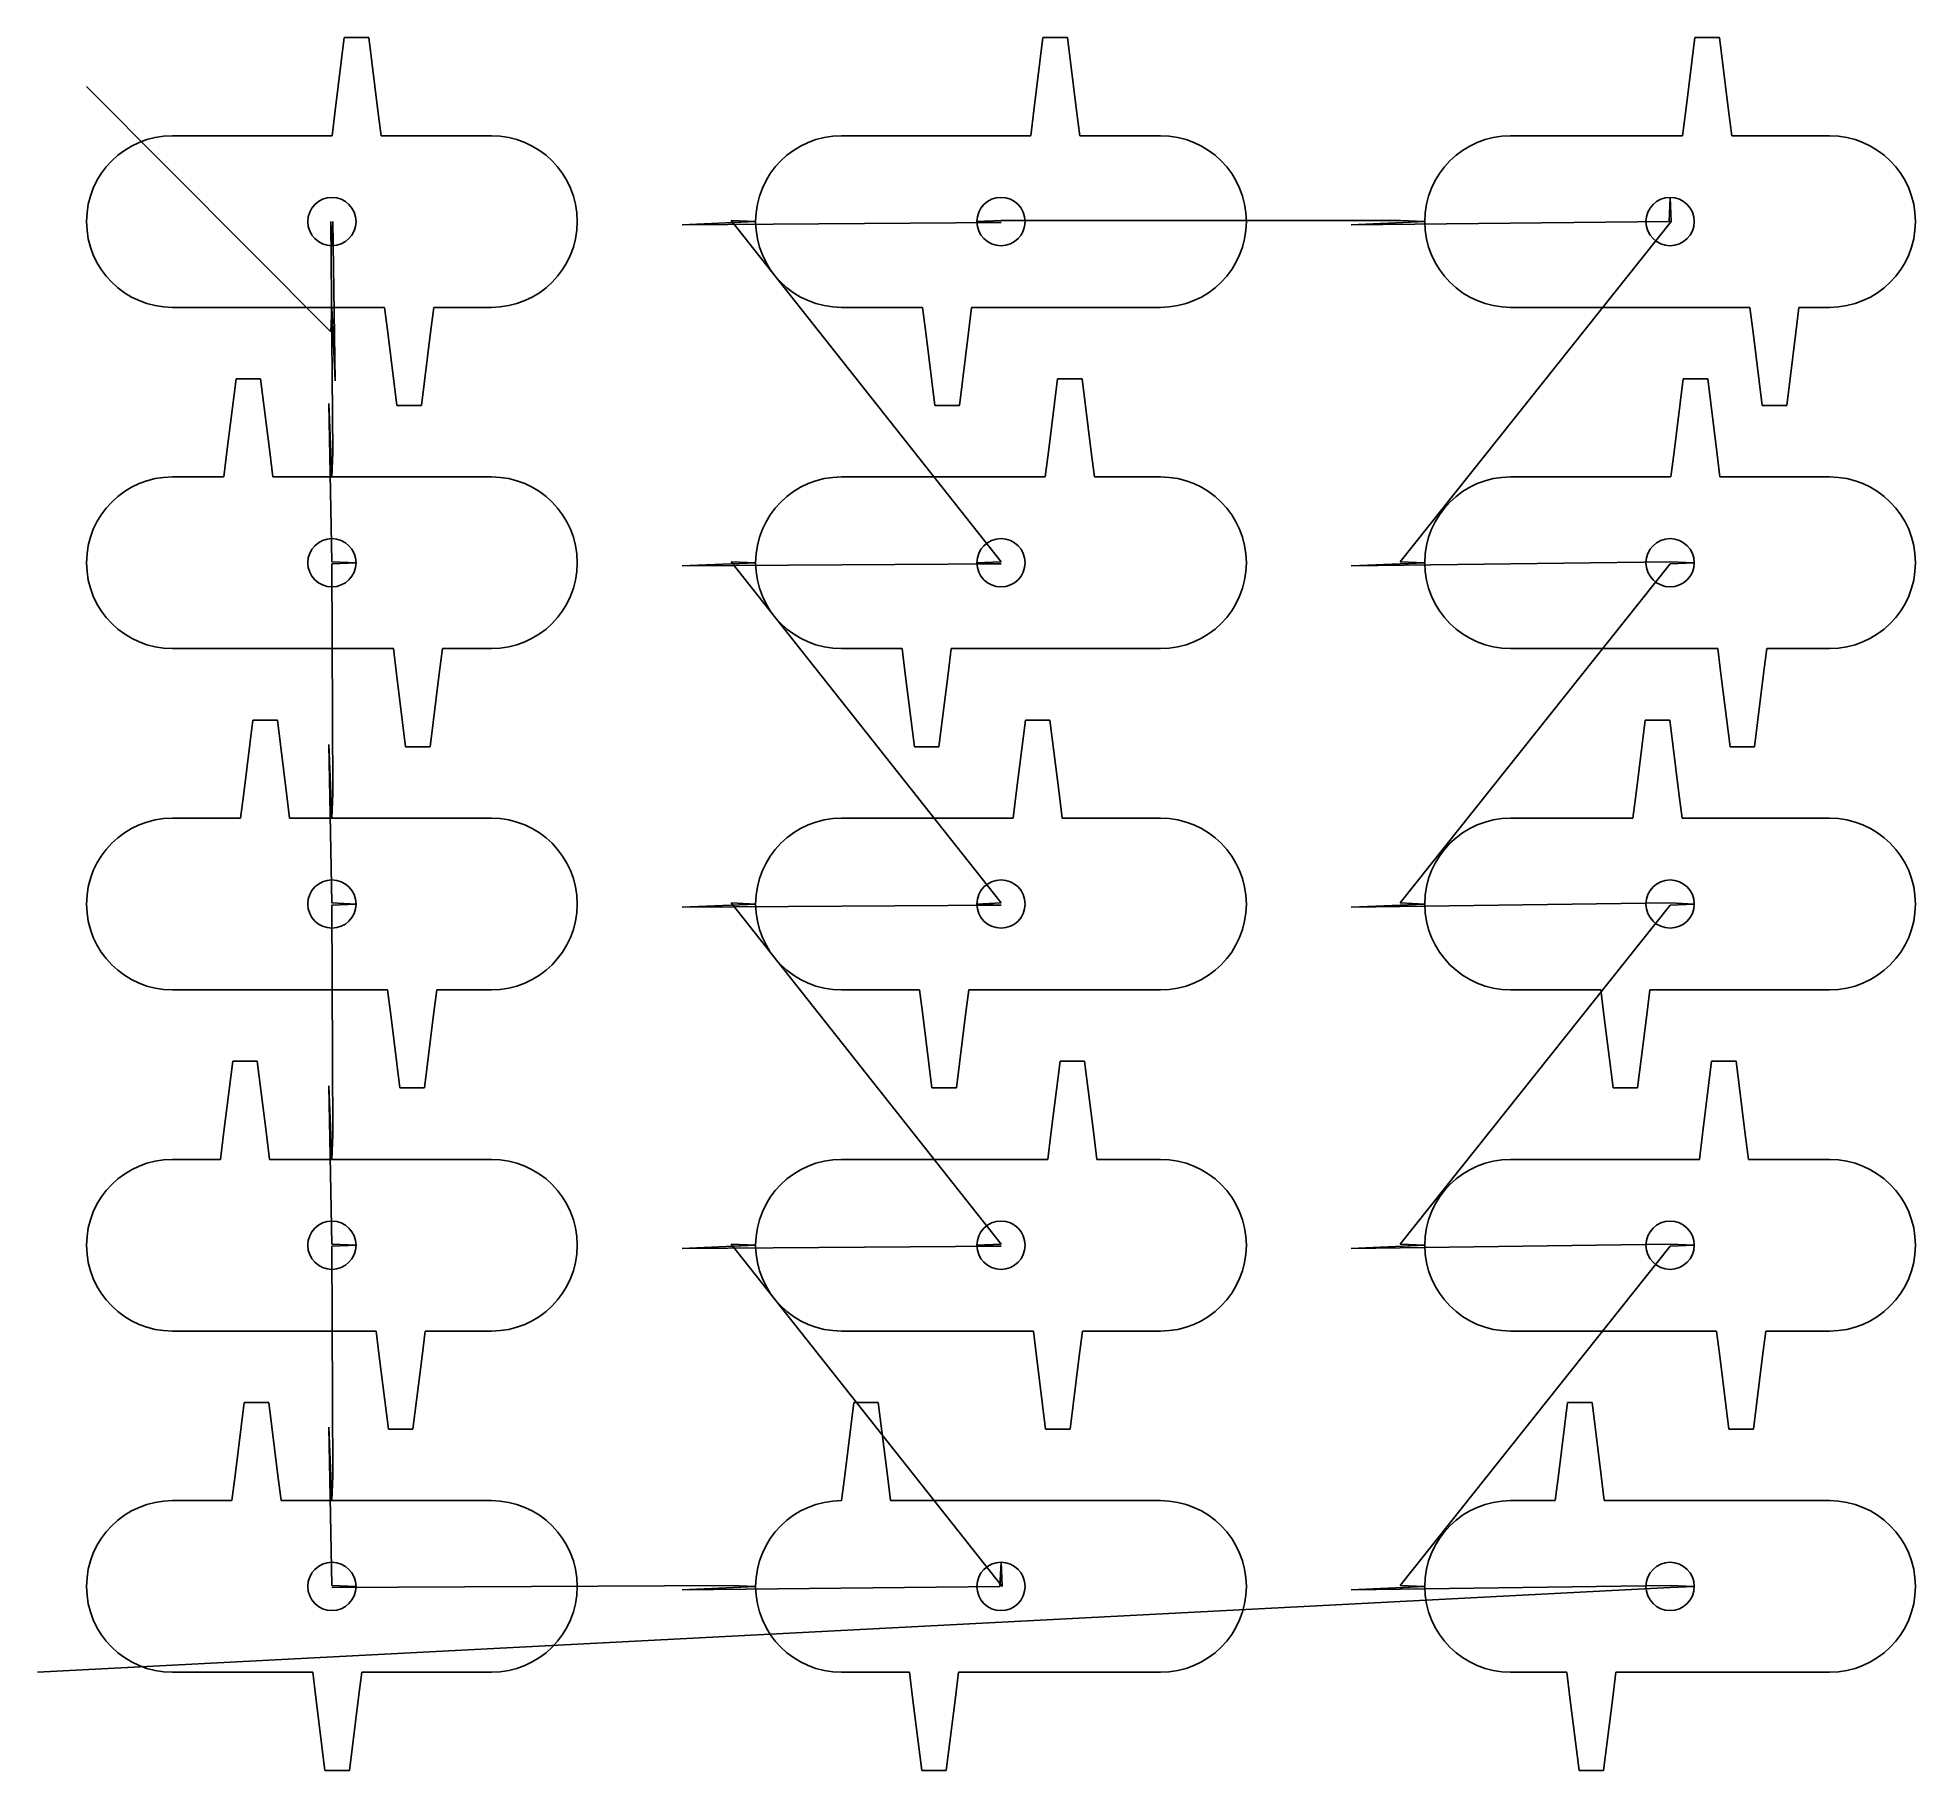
# Model space of a CAD drawing. Header units: inches. Extents: x 0.08 to 3.9, y -0.03 to 3.5.
import ezdxf

# ---------------------------------------------------------------- set-up
doc = ezdxf.new("R2010")
doc.units = ezdxf.units.IN
doc.layers.get('0').update_dxf_attribs({"linetype": 'CONTINUOUS'})
for name, color, linetype in [('10', 7, 'CONTINUOUS'), ('4', 7, 'CONTINUOUS'), ('9', 7, 'CONTINUOUS')]:
    doc.layers.add(name, color=color, linetype=linetype)

msp = doc.modelspace()

# ---------------------------------------------------------------- linework, layer by layer
at = {"color": 0, "linetype": 'CONTINUOUS'}
for p, q in [((0.7027, 3.5041), (0.7527, 3.5041)), ((2.1266, 3.5041), (2.1766, 3.5041)), ((3.4553, 3.5041), (3.5053, 3.5041)), ((0.6797, 2.6585), (0.6754, 3.1291)), ((0.6796, 3.1291), (0.684, 2.8042)), ((2.0411, 3.127), (1.3913, 3.1226)), ((1.4912, 3.1313), (2.0411, 2.4357)), ((2.8548, 3.1313), (2.0411, 3.1313)), ((3.4026, 3.1292), (2.7549, 3.1226)), ((2.8548, 2.4358), (3.4069, 3.1292)), ((0.4822, 2.8086), (0.5322, 2.8086)), ((2.1564, 2.8086), (2.2064, 2.8086)), ((3.4314, 2.8086), (3.4814, 2.8086)), ((0.6775, 2.4357), (0.671, 2.7584)), ((0.8599, 2.7541), (0.8099, 2.7541)), ((1.9562, 2.7541), (1.9062, 2.7541)), ((3.6423, 2.7541), (3.5923, 2.7541)), ((0.6797, 1.963), (0.6775, 2.4314)), ((2.0411, 2.4314), (1.3913, 2.427)), ((1.4912, 2.4358), (2.0411, 1.7402)), ((3.4048, 2.4357), (2.7549, 2.427)), ((2.8548, 1.7402), (3.4048, 2.4314)), ((0.5164, 2.113), (0.5664, 2.113)), ((2.0909, 2.113), (2.1409, 2.113)), ((3.354, 2.113), (3.404, 2.113)), ((0.6775, 1.7402), (0.671, 2.0629)), ((0.8778, 2.0586), (0.8278, 2.0586)), ((1.9145, 2.0586), (1.8645, 2.0586)), ((3.5768, 2.0586), (3.5268, 2.0586)), ((0.6797, 1.2675), (0.6775, 1.7359)), ((2.0411, 1.7359), (1.3913, 1.7315)), ((1.4912, 1.7402), (2.0411, 1.0446)), ((3.4048, 1.7402), (2.7549, 1.7315)), ((2.8548, 1.0447), (3.4048, 1.7359)), ((0.4753, 1.4175), (0.5253, 1.4175)), ((2.1615, 1.4175), (2.2115, 1.4175)), ((3.4893, 1.4175), (3.5393, 1.4175)), ((0.6775, 1.0446), (0.671, 1.3674)), ((0.866, 1.363), (0.816, 1.363)), ((1.9502, 1.363), (1.9002, 1.363)), ((3.3384, 1.363), (3.2884, 1.363)), ((0.6797, 0.5719), (0.6775, 1.0404)), ((2.0411, 1.0404), (1.3913, 1.036)), ((1.4912, 1.0447), (2.0433, 0.347)), ((3.4048, 1.0446), (2.7549, 1.036)), ((2.8548, 0.3492), (3.4048, 1.0404)), ((0.4988, 0.722), (0.5488, 0.722)), ((1.7411, 0.722), (1.7911, 0.722)), ((3.1956, 0.722), (3.2456, 0.722)), ((0.6775, 0.3491), (0.671, 0.6718)), ((0.8425, 0.6675), (0.7925, 0.6675)), ((2.1821, 0.6675), (2.1321, 0.6675)), ((3.5746, 0.6675), (3.5246, 0.6675)), ((0.0776, 0.172), (3.4048, 0.3448)), ((1.4912, 0.3492), (0.6775, 0.3448)), ((2.039, 0.347), (1.3913, 0.3404)), ((3.4048, 0.3491), (2.7549, 0.3404)), ((0.7133, -0.028), (0.6633, -0.028)), ((1.9295, -0.028), (1.8795, -0.028)), ((3.2691, -0.028), (3.2191, -0.028))]:
    msp.add_line(p, q, dxfattribs=at)
at = {"layer": '10', "color": 10, "linetype": 'CONTINUOUS'}
msp.add_line((0.6753, 2.9042), (0.1776, 3.4041), dxfattribs=at)
at = {"layer": '4', "color": 4, "linetype": 'CONTINUOUS'}
for p, q in [((0.6777, 3.3041), (0.6841, 3.3553)), ((0.7777, 3.3041), (0.7713, 3.3553)), ((2.1016, 3.3041), (2.108, 3.3553)), ((2.2016, 3.3041), (2.1952, 3.3553)), ((3.4303, 3.3041), (3.4366, 3.3553)), ((3.5303, 3.3041), (3.5239, 3.3553)), ((0.3525, 3.3041), (0.6777, 3.3041)), ((0.7777, 3.3041), (1.0025, 3.3041)), ((1.7161, 3.3041), (2.1016, 3.3041)), ((2.2016, 3.3041), (2.3661, 3.3041)), ((3.0797, 3.3041), (3.4303, 3.3041)), ((3.5303, 3.3041), (3.7297, 3.3041)), ((0.6775, 2.9541), (0.3525, 2.9541)), ((0.7849, 2.9541), (0.6775, 2.9541)), ((0.7849, 2.9541), (0.7913, 2.9029)), ((0.8849, 2.9541), (0.8785, 2.9029)), ((1.0025, 2.9541), (0.8849, 2.9541)), ((1.8812, 2.9541), (1.7161, 2.9541)), ((1.8812, 2.9541), (1.8876, 2.9029)), ((1.9812, 2.9541), (1.9748, 2.9029)), ((2.3661, 2.9541), (1.9812, 2.9541)), ((3.5673, 2.9541), (3.0797, 2.9541)), ((3.5673, 2.9541), (3.5737, 2.9029)), ((3.6673, 2.9541), (3.6609, 2.9029)), ((3.7297, 2.9541), (3.6673, 2.9541)), ((0.4572, 2.6086), (0.4636, 2.6597)), ((0.5572, 2.6086), (0.5509, 2.6597)), ((2.1314, 2.6086), (2.1378, 2.6597)), ((2.2314, 2.6086), (2.225, 2.6597)), ((3.4064, 2.6086), (3.4128, 2.6597)), ((3.5064, 2.6086), (3.5, 2.6597)), ((0.3525, 2.6086), (0.4572, 2.6086)), ((0.5572, 2.6086), (0.6775, 2.6086)), ((0.6775, 2.6086), (1.0025, 2.6086)), ((1.7161, 2.6086), (2.1314, 2.6086)), ((2.2314, 2.6086), (2.3661, 2.6086)), ((3.0797, 2.6086), (3.4064, 2.6086)), ((3.5064, 2.6086), (3.7297, 2.6086)), ((0.8028, 2.2586), (0.3525, 2.2586)), ((0.8028, 2.2586), (0.8092, 2.2074)), ((0.9028, 2.2586), (0.8964, 2.2074)), ((1.0025, 2.2586), (0.9028, 2.2586)), ((1.8395, 2.2586), (1.7161, 2.2586)), ((1.8395, 2.2586), (1.8459, 2.2074)), ((1.9395, 2.2586), (1.9331, 2.2074)), ((2.3661, 2.2586), (1.9395, 2.2586)), ((3.5018, 2.2586), (3.0797, 2.2586)), ((3.5018, 2.2586), (3.5081, 2.2074)), ((3.6018, 2.2586), (3.5954, 2.2074)), ((3.7297, 2.2586), (3.6018, 2.2586)), ((0.4914, 1.913), (0.4978, 1.9642)), ((0.5914, 1.913), (0.585, 1.9642)), ((2.0659, 1.913), (2.0723, 1.9642)), ((2.1659, 1.913), (2.1595, 1.9642)), ((3.329, 1.913), (3.3354, 1.9642)), ((3.429, 1.913), (3.4226, 1.9642)), ((0.3525, 1.913), (0.4914, 1.913)), ((0.5914, 1.913), (0.6775, 1.913)), ((0.6775, 1.913), (1.0025, 1.913)), ((1.7161, 1.913), (2.0659, 1.913)), ((2.1659, 1.913), (2.3661, 1.913)), ((3.0797, 1.913), (3.329, 1.913)), ((3.429, 1.913), (3.7297, 1.913)), ((0.791, 1.563), (0.3525, 1.563)), ((0.791, 1.563), (0.7974, 1.5119)), ((0.891, 1.563), (0.8846, 1.5119)), ((1.0025, 1.563), (0.891, 1.563)), ((1.8752, 1.563), (1.7161, 1.563)), ((1.8752, 1.563), (1.8816, 1.5119)), ((1.9752, 1.563), (1.9688, 1.5119)), ((2.3661, 1.563), (1.9752, 1.563)), ((3.2634, 1.563), (3.0797, 1.563)), ((3.2634, 1.563), (3.2698, 1.5119)), ((3.3634, 1.563), (3.357, 1.5119)), ((3.7297, 1.563), (3.3634, 1.563)), ((0.4503, 1.2175), (0.4566, 1.2687)), ((0.5503, 1.2175), (0.5439, 1.2687)), ((2.1365, 1.2175), (2.1429, 1.2687)), ((2.2365, 1.2175), (2.2301, 1.2687)), ((3.4643, 1.2175), (3.4707, 1.2687)), ((3.5643, 1.2175), (3.5579, 1.2687)), ((0.3525, 1.2175), (0.4503, 1.2175)), ((0.5503, 1.2175), (0.6775, 1.2175)), ((0.6775, 1.2175), (1.0025, 1.2175)), ((1.7161, 1.2175), (2.1365, 1.2175)), ((2.2365, 1.2175), (2.3661, 1.2175)), ((3.0797, 1.2175), (3.4643, 1.2175)), ((3.5643, 1.2175), (3.7297, 1.2175)), ((0.7675, 0.8675), (0.3525, 0.8675)), ((0.7675, 0.8675), (0.7739, 0.8163)), ((0.8675, 0.8675), (0.8611, 0.8163)), ((1.0025, 0.8675), (0.8675, 0.8675)), ((2.1071, 0.8675), (1.7161, 0.8675)), ((2.1071, 0.8675), (2.1135, 0.8163)), ((2.2071, 0.8675), (2.2007, 0.8163)), ((2.3661, 0.8675), (2.2071, 0.8675)), ((3.4996, 0.8675), (3.0797, 0.8675)), ((3.4996, 0.8675), (3.506, 0.8163)), ((3.5996, 0.8675), (3.5932, 0.8163)), ((3.7297, 0.8675), (3.5996, 0.8675)), ((0.4738, 0.522), (0.4801, 0.5731)), ((0.5738, 0.522), (0.5674, 0.5731)), ((1.7161, 0.522), (1.7225, 0.5731)), ((1.8161, 0.522), (1.8097, 0.5731)), ((3.1706, 0.522), (3.177, 0.5731)), ((3.2706, 0.522), (3.2642, 0.5731)), ((0.3525, 0.522), (0.4738, 0.522)), ((0.5738, 0.522), (0.6775, 0.522)), ((0.6775, 0.522), (1.0025, 0.522)), ((1.8161, 0.522), (2.3661, 0.522)), ((3.0797, 0.522), (3.1706, 0.522)), ((3.2706, 0.522), (3.7297, 0.522)), ((0.6383, 0.172), (0.3525, 0.172)), ((0.6383, 0.172), (0.6447, 0.1208)), ((0.7383, 0.172), (0.7319, 0.1208)), ((1.0025, 0.172), (0.7383, 0.172)), ((1.8545, 0.172), (1.7161, 0.172)), ((1.8545, 0.172), (1.8609, 0.1208)), ((1.9545, 0.172), (1.9481, 0.1208)), ((2.3661, 0.172), (1.9545, 0.172)), ((3.1941, 0.172), (3.0797, 0.172)), ((3.1941, 0.172), (3.2005, 0.1208)), ((3.2941, 0.172), (3.2877, 0.1208)), ((3.7297, 0.172), (3.2941, 0.172))]:
    msp.add_line(p, q, dxfattribs=at)
for centre, radius, start, end in [((0.3525, 3.1291), 0.175, 90, 270), ((1.0025, 3.1291), 0.175, 270, 90), ((1.7161, 3.1291), 0.175, 90, 180), ((2.3661, 3.1291), 0.175, 270, 90), ((3.0797, 3.1291), 0.175, 90, 180), ((3.7297, 3.1291), 0.175, 270, 90), ((0.6775, 3.1291), 0.0492, 360, 180), ((2.0411, 3.1291), 0.0492, 360, 180), ((3.4047, 3.1291), 0.0492, 90, 180), ((3.4047, 3.1291), 0.0492, 360, 90), ((0.6775, 3.1291), 0.0492, 180, 270), ((0.6775, 3.1291), 0.0492, 270, 0), ((1.7161, 3.1291), 0.175, 180, 270), ((2.0411, 3.1291), 0.0492, 180, 360), ((3.0797, 3.1291), 0.175, 180, 270), ((3.4047, 3.1291), 0.0492, 180, 360), ((0.3525, 2.4336), 0.175, 90, 270), ((1.0025, 2.4336), 0.175, 270, 90), ((1.7161, 2.4336), 0.175, 90, 180), ((2.3661, 2.4336), 0.175, 270, 90), ((3.0797, 2.4336), 0.175, 90, 180), ((3.7297, 2.4336), 0.175, 270, 90), ((0.6775, 2.4336), 0.0492, 360, 180), ((2.0411, 2.4336), 0.0492, 360, 180), ((3.4047, 2.4336), 0.0492, 360, 180), ((0.6775, 2.4336), 0.0492, 180, 360), ((1.7161, 2.4336), 0.175, 180, 270), ((2.0411, 2.4336), 0.0492, 180, 360), ((3.0797, 2.4336), 0.175, 180, 270), ((3.4047, 2.4336), 0.0492, 180, 360), ((0.3525, 1.738), 0.175, 90, 270), ((1.0025, 1.738), 0.175, 270, 90), ((1.7161, 1.738), 0.175, 90, 180), ((2.3661, 1.738), 0.175, 270, 90), ((3.0797, 1.738), 0.175, 90, 180), ((3.7297, 1.738), 0.175, 270, 90), ((0.6775, 1.738), 0.0492, 360, 180), ((2.0411, 1.738), 0.0492, 360, 180), ((3.4047, 1.738), 0.0492, 360, 180), ((0.6775, 1.738), 0.0492, 180, 360), ((1.7161, 1.738), 0.175, 180, 270), ((2.0411, 1.738), 0.0492, 180, 360), ((3.0797, 1.738), 0.175, 180, 270), ((3.4047, 1.738), 0.0492, 180, 360), ((0.3525, 1.0425), 0.175, 90, 270), ((1.0025, 1.0425), 0.175, 270, 90), ((1.7161, 1.0425), 0.175, 90, 180), ((2.3661, 1.0425), 0.175, 270, 90), ((3.0797, 1.0425), 0.175, 90, 180), ((3.7297, 1.0425), 0.175, 270, 90), ((0.6775, 1.0425), 0.0492, 360, 180), ((2.0411, 1.0425), 0.0492, 360, 180), ((3.4047, 1.0425), 0.0492, 360, 180), ((0.6775, 1.0425), 0.0492, 180, 360), ((1.7161, 1.0425), 0.175, 180, 270), ((2.0411, 1.0425), 0.0492, 180, 360), ((3.0797, 1.0425), 0.175, 180, 270), ((3.4047, 1.0425), 0.0492, 180, 360), ((0.3525, 0.347), 0.175, 90, 270), ((1.0025, 0.347), 0.175, 270, 90), ((1.7161, 0.347), 0.175, 90, 180), ((2.3661, 0.347), 0.175, 270, 90), ((3.0797, 0.347), 0.175, 90, 180), ((3.7297, 0.347), 0.175, 270, 90), ((0.6775, 0.347), 0.0492, 360, 180), ((2.0411, 0.347), 0.0492, 90, 180), ((2.0411, 0.347), 0.0492, 360, 90), ((3.4047, 0.347), 0.0492, 360, 180), ((0.6775, 0.347), 0.0492, 180, 360), ((1.7161, 0.347), 0.175, 180, 270), ((2.0411, 0.347), 0.0492, 180, 360), ((3.0797, 0.347), 0.175, 180, 270), ((3.4047, 0.347), 0.0492, 180, 360)]:
    msp.add_arc(centre, radius, start, end, dxfattribs=at)
at = {"layer": '9', "color": 9, "linetype": 'CONTINUOUS'}
for p, q in [((0.6841, 3.3553), (0.7027, 3.5041)), ((0.7713, 3.3553), (0.7527, 3.5041)), ((2.108, 3.3553), (2.1266, 3.5041)), ((2.1952, 3.3553), (2.1766, 3.5041)), ((3.4366, 3.3553), (3.4553, 3.5041)), ((3.5239, 3.3553), (3.5053, 3.5041)), ((3.4047, 3.1783), (3.4026, 3.1292)), ((3.4069, 3.1292), (3.4047, 3.1783)), ((0.6754, 3.1291), (0.6775, 3.0799)), ((0.6775, 3.0799), (0.6796, 3.1291)), ((1.3913, 3.1226), (1.5411, 3.1291)), ((1.5411, 3.1291), (1.4912, 3.1313)), ((2.0411, 3.1313), (1.9919, 3.1291)), ((1.9919, 3.1291), (2.0411, 3.127)), ((2.7549, 3.1226), (2.9047, 3.1291)), ((2.9047, 3.1291), (2.8548, 3.1313)), ((0.6775, 2.9541), (0.6753, 2.9042)), ((0.684, 2.8042), (0.6775, 2.9541)), ((0.7913, 2.9029), (0.8099, 2.7541)), ((0.8785, 2.9029), (0.8599, 2.7541)), ((1.8876, 2.9029), (1.9062, 2.7541)), ((1.9748, 2.9029), (1.9562, 2.7541)), ((3.5737, 2.9029), (3.5923, 2.7541)), ((3.6609, 2.9029), (3.6423, 2.7541)), ((0.4636, 2.6597), (0.4822, 2.8086)), ((0.5509, 2.6597), (0.5322, 2.8086)), ((2.1378, 2.6597), (2.1564, 2.8086)), ((2.225, 2.6597), (2.2064, 2.8086)), ((3.4128, 2.6597), (3.4314, 2.8086)), ((3.5, 2.6597), (3.4814, 2.8086)), ((0.671, 2.7584), (0.6775, 2.6086)), ((0.6775, 2.6086), (0.6797, 2.6585)), ((0.7267, 2.4336), (0.6775, 2.4357)), ((0.6775, 2.4314), (0.7267, 2.4336)), ((1.3913, 2.427), (1.5411, 2.4336)), ((1.5411, 2.4336), (1.4912, 2.4358)), ((2.0411, 2.4357), (1.9919, 2.4336)), ((1.9919, 2.4336), (2.0411, 2.4314)), ((2.7549, 2.427), (2.9047, 2.4336)), ((2.9047, 2.4336), (2.8548, 2.4358)), ((3.4539, 2.4336), (3.4048, 2.4357)), ((3.4048, 2.4314), (3.4539, 2.4336)), ((0.8092, 2.2074), (0.8278, 2.0586)), ((0.8964, 2.2074), (0.8778, 2.0586)), ((1.8459, 2.2074), (1.8645, 2.0586)), ((1.9331, 2.2074), (1.9145, 2.0586)), ((3.5081, 2.2074), (3.5268, 2.0586)), ((3.5954, 2.2074), (3.5768, 2.0586)), ((0.4978, 1.9642), (0.5164, 2.113)), ((0.585, 1.9642), (0.5664, 2.113)), ((2.0723, 1.9642), (2.0909, 2.113)), ((2.1595, 1.9642), (2.1409, 2.113)), ((3.3354, 1.9642), (3.354, 2.113)), ((3.4226, 1.9642), (3.404, 2.113)), ((0.671, 2.0629), (0.6775, 1.913)), ((0.6775, 1.913), (0.6797, 1.963)), ((0.7267, 1.738), (0.6775, 1.7402)), ((0.6775, 1.7359), (0.7267, 1.738)), ((1.3913, 1.7315), (1.5411, 1.738)), ((1.5411, 1.738), (1.4912, 1.7402)), ((2.0411, 1.7402), (1.9919, 1.738)), ((1.9919, 1.738), (2.0411, 1.7359)), ((2.7549, 1.7315), (2.9047, 1.738)), ((2.9047, 1.738), (2.8548, 1.7402)), ((3.4539, 1.738), (3.4048, 1.7402)), ((3.4048, 1.7359), (3.4539, 1.738)), ((0.7974, 1.5119), (0.816, 1.363)), ((0.8846, 1.5119), (0.866, 1.363)), ((1.8816, 1.5119), (1.9002, 1.363)), ((1.9688, 1.5119), (1.9502, 1.363)), ((3.2698, 1.5119), (3.2884, 1.363)), ((3.357, 1.5119), (3.3384, 1.363)), ((0.4566, 1.2687), (0.4753, 1.4175)), ((0.5439, 1.2687), (0.5253, 1.4175)), ((2.1429, 1.2687), (2.1615, 1.4175)), ((2.2301, 1.2687), (2.2115, 1.4175)), ((3.4707, 1.2687), (3.4893, 1.4175)), ((3.5579, 1.2687), (3.5393, 1.4175)), ((0.671, 1.3674), (0.6775, 1.2175)), ((0.6775, 1.2175), (0.6797, 1.2675)), ((0.7267, 1.0425), (0.6775, 1.0446)), ((0.6775, 1.0404), (0.7267, 1.0425)), ((1.3913, 1.036), (1.5411, 1.0425)), ((1.5411, 1.0425), (1.4912, 1.0447)), ((2.0411, 1.0446), (1.9919, 1.0425)), ((1.9919, 1.0425), (2.0411, 1.0404)), ((2.7549, 1.036), (2.9047, 1.0425)), ((2.9047, 1.0425), (2.8548, 1.0447)), ((3.4539, 1.0425), (3.4048, 1.0446)), ((3.4048, 1.0404), (3.4539, 1.0425)), ((0.7739, 0.8163), (0.7925, 0.6675)), ((0.8611, 0.8163), (0.8425, 0.6675)), ((2.1135, 0.8163), (2.1321, 0.6675)), ((2.2007, 0.8163), (2.1821, 0.6675)), ((3.506, 0.8163), (3.5246, 0.6675)), ((3.5932, 0.8163), (3.5746, 0.6675)), ((0.4801, 0.5731), (0.4988, 0.722)), ((0.5674, 0.5731), (0.5488, 0.722)), ((1.7225, 0.5731), (1.7411, 0.722)), ((1.8097, 0.5731), (1.7911, 0.722)), ((3.177, 0.5731), (3.1956, 0.722)), ((3.2642, 0.5731), (3.2456, 0.722)), ((0.671, 0.6718), (0.6775, 0.522)), ((0.6775, 0.522), (0.6797, 0.5719)), ((2.0411, 0.3962), (2.039, 0.347)), ((2.0433, 0.347), (2.0411, 0.3962)), ((0.7267, 0.347), (0.6775, 0.3491)), ((0.6775, 0.3448), (0.7267, 0.347)), ((1.3913, 0.3404), (1.5411, 0.347)), ((1.5411, 0.347), (1.4912, 0.3492)), ((2.7549, 0.3404), (2.9047, 0.347)), ((2.9047, 0.347), (2.8548, 0.3492)), ((3.4539, 0.347), (3.4048, 0.3491)), ((3.4048, 0.3448), (3.4539, 0.347)), ((0.6447, 0.1208), (0.6633, -0.028)), ((0.7319, 0.1208), (0.7133, -0.028)), ((1.8609, 0.1208), (1.8795, -0.028)), ((1.9481, 0.1208), (1.9295, -0.028)), ((3.2005, 0.1208), (3.2191, -0.028)), ((3.2877, 0.1208), (3.2691, -0.028))]:
    msp.add_line(p, q, dxfattribs=at)

doc.saveas('drawing.dxf')
